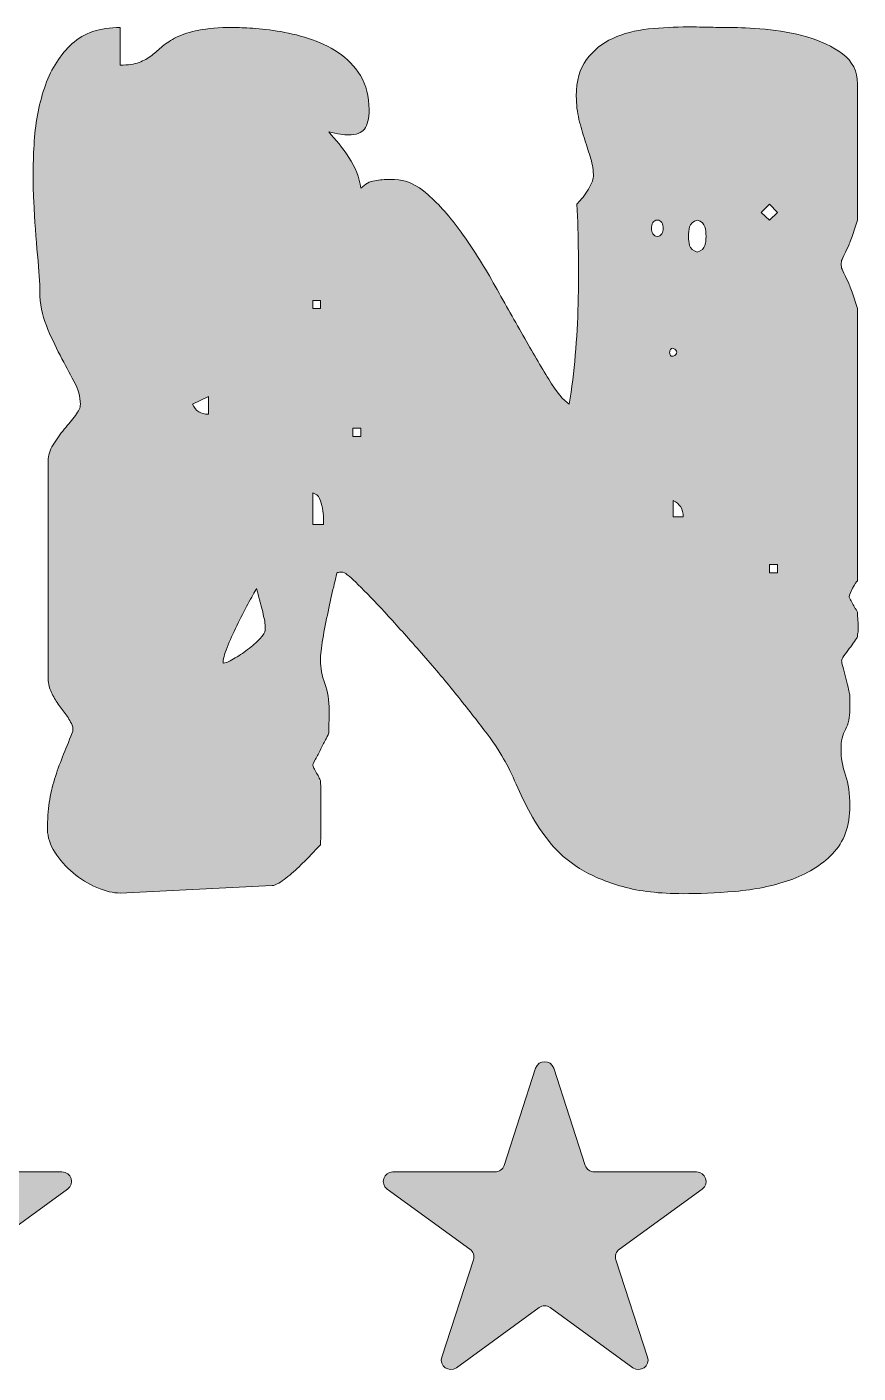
# Model space of a CAD drawing. Header units: inches. Extents: x 150 to 930, y -913 to -168.
# Drawn here: x 807.8 to 917.9, y -912.9 to -734.5 of the extents above; entities that cross this region are included whole.
import ezdxf

# ---------------------------------------------------------------- set-up
doc = ezdxf.new("R2010")
doc.units = ezdxf.units.IN
doc.header["$MEASUREMENT"] = 0
doc.layers.add('Layer 1', color=7, linetype='Continuous')

# ---------------------------------------------------------------- blocks, each defined once
blk = doc.blocks.new('block 6')
at = {"layer": 'Layer 1', "true_color": 0x2a4f7b}
h = blk.add_hatch(color=167, dxfattribs=at)
h.dxf.hatch_style = 2
edge = h.paths.add_edge_path()
edge.add_spline(control_points=[(835.09, -734.55), (835.5, -734.55), (836.24, -734.58), (837.3, -734.63), (838.36, -734.68), (839.57, -734.82), (840.92, -735.02), (842.27, -735.23), (843.65, -735.55), (845.08, -735.99), (846.51, -736.44), (847.82, -737.06), (849.01, -737.86), (850.2, -738.66), (851.19, -739.69), (851.97, -740.93), (852.74, -742.18), (853.13, -743.68), (853.13, -745.44), (853.13, -746.64), (852.92, -747.49), (852.51, -748.01), (852.09, -748.53), (851.4, -748.79), (850.41, -748.79), (849.84, -748.79), (848.96, -748.66), (847.77, -748.4), (848.7, -749.39), (849.59, -750.52), (850.45, -751.79), (851.3, -753.06), (851.84, -754.42), (852.04, -755.87), (852.61, -755.3), (853.22, -754.96), (853.87, -754.86), (854.52, -754.75), (855.21, -754.7), (855.93, -754.7), (855.93, -754.7), (856.48, -754.7), (856.48, -754.7), (857.93, -754.7), (859.41, -755.36), (860.91, -756.69), (862.42, -758.01), (863.89, -759.68), (865.34, -761.7), (866.8, -763.73), (868.21, -765.96), (869.59, -768.39), (870.96, -770.83), (872.27, -773.15), (873.51, -775.35), (874.76, -777.56), (875.9, -779.5), (876.94, -781.19), (877.97, -782.87), (878.88, -783.98), (879.66, -784.49), (880.33, -780.24), (880.72, -775.81), (880.83, -771.19), (880.93, -766.58), (880.88, -762.17), (880.67, -757.97), (880.83, -757.81), (881.03, -757.58), (881.29, -757.27), (881.55, -756.96), (881.8, -756.62), (882.03, -756.26), (882.26, -755.9), (882.46, -755.53), (882.61, -755.17), (882.77, -754.81), (882.85, -754.52), (882.85, -754.31), (882.85, -753.53), (882.73, -752.74), (882.5, -751.94), (882.26, -751.14), (882, -750.31), (881.72, -749.45), (881.43, -748.6), (881.18, -747.69), (880.94, -746.73), (880.71, -745.77), (880.59, -744.74), (880.59, -743.66), (880.59, -741.63), (881.04, -740.01), (881.95, -738.79), (882.86, -737.58), (884.02, -736.64), (885.41, -735.99), (886.82, -735.35), (888.4, -734.93), (890.16, -734.75), (891.92, -734.57), (893.66, -734.48), (895.37, -734.48), (896.41, -734.48), (897.41, -734.49), (898.36, -734.52), (899.33, -734.54), (900.19, -734.55), (900.97, -734.55), (902.16, -734.55), (903.71, -734.63), (905.6, -734.79), (907.49, -734.94), (909.35, -735.28), (911.16, -735.8), (912.98, -736.32), (914.55, -737.07), (915.87, -738.06), (917.19, -739.04), (917.85, -740.36), (917.85, -742.02), (917.85, -742.02), (917.85, -760.07), (917.85, -760.07), (917.85, -760.17), (917.71, -760.63), (917.42, -761.43), (917.14, -762.24), (916.92, -762.84), (916.76, -763.26), (916.71, -763.36), (916.54, -763.73), (916.26, -764.35), (915.97, -764.97), (915.8, -765.33), (915.75, -765.44), (915.75, -765.44), (915.75, -765.67), (915.75, -765.67), (915.7, -765.72), (915.67, -765.8), (915.67, -765.9), (915.67, -766.06), (915.7, -766.16), (915.75, -766.22), (915.75, -766.32), (915.75, -766.4), (915.75, -766.45), (915.8, -766.55), (915.97, -766.91), (916.26, -767.54), (916.54, -768.16), (916.71, -768.52), (916.76, -768.63), (916.92, -769.04), (917.14, -769.65), (917.42, -770.45), (917.71, -771.26), (917.85, -771.71), (917.85, -771.82), (917.85, -771.82), (917.85, -807.91), (917.85, -807.91), (917.7, -808.01), (917.48, -808.34), (917.19, -808.88), (916.91, -809.42), (916.76, -809.8), (916.76, -810.01), (916.76, -810.06), (916.81, -810.19), (916.92, -810.4), (917.02, -810.6), (917.14, -810.83), (917.27, -811.06), (917.4, -811.29), (917.53, -811.51), (917.66, -811.72), (917.79, -811.93), (917.85, -812.06), (917.85, -812.11), (917.85, -812.21), (917.86, -812.47), (917.89, -812.89), (917.92, -813.3), (917.93, -813.61), (917.93, -813.82), (917.93, -813.82), (917.93, -814.67), (917.93, -814.67), (917.88, -814.88), (917.85, -815.09), (917.85, -815.3), (917.8, -815.4), (917.67, -815.61), (917.46, -815.92), (917.25, -816.23), (917.02, -816.56), (916.76, -816.89), (916.5, -817.23), (916.27, -817.55), (916.06, -817.86), (915.86, -818.18), (915.75, -818.38), (915.75, -818.49), (915.75, -818.59), (915.8, -818.85), (915.91, -819.27), (916.01, -819.68), (916.13, -820.13), (916.26, -820.63), (916.39, -821.12), (916.5, -821.57), (916.61, -821.99), (916.71, -822.4), (916.76, -822.66), (916.76, -822.76), (916.81, -822.82), (916.84, -823.13), (916.84, -823.7), (916.84, -824.27), (916.84, -824.68), (916.84, -824.94), (916.84, -825.98), (916.65, -826.86), (916.26, -827.59), (915.87, -828.31), (915.67, -829.17), (915.67, -830.16), (915.67, -831.35), (915.87, -832.52), (916.26, -833.66), (916.65, -834.8), (916.84, -836.15), (916.84, -837.7), (916.84, -840.4), (916.07, -842.52), (914.55, -844.08), (913.02, -845.63), (911.12, -846.8), (908.87, -847.58), (906.61, -848.36), (904.2, -848.85), (901.63, -849.06), (899.07, -849.26), (896.77, -849.37), (894.75, -849.37), (891.64, -849.37), (888.97, -849.06), (886.74, -848.43), (884.51, -847.81), (882.6, -847.01), (881.02, -846.02), (879.44, -845.04), (878.14, -843.91), (877.13, -842.64), (876.12, -841.37), (875.25, -840.07), (874.52, -838.75), (873.8, -837.43), (873.16, -836.13), (872.62, -834.86), (872.07, -833.59), (871.52, -832.46), (870.95, -831.48), (870.38, -830.44), (869.51, -829.16), (868.34, -827.63), (867.17, -826.1), (865.89, -824.47), (864.49, -822.73), (863.09, -820.99), (861.61, -819.24), (860.06, -817.48), (858.5, -815.71), (857.05, -814.09), (855.7, -812.61), (854.35, -811.14), (853.15, -809.87), (852.08, -808.8), (851.02, -807.74), (850.28, -807.08), (849.87, -806.82), (849.87, -806.82), (849.63, -806.74), (849.63, -806.74), (849.63, -806.74), (849.32, -806.74), (849.32, -806.74), (849.27, -806.74), (849.19, -806.76), (849.09, -806.78), (848.98, -806.81), (848.9, -806.82), (848.85, -806.82), (848.8, -807.08), (848.66, -807.7), (848.43, -808.68), (848.19, -809.67), (847.95, -810.77), (847.69, -811.99), (847.43, -813.21), (847.19, -814.42), (846.99, -815.61), (846.78, -816.8), (846.68, -817.74), (846.68, -818.41), (846.68, -819.45), (846.87, -820.49), (847.26, -821.52), (847.65, -822.56), (847.84, -823.75), (847.84, -825.1), (847.84, -825.51), (847.83, -826.1), (847.81, -826.85), (847.78, -827.6), (847.77, -828), (847.77, -828.06), (847.77, -828.16), (847.65, -828.42), (847.42, -828.83), (847.18, -829.25), (846.95, -829.7), (846.72, -830.19), (846.48, -830.69), (846.25, -831.14), (846.01, -831.55), (845.78, -831.97), (845.66, -832.23), (845.66, -832.33), (845.66, -832.38), (845.72, -832.52), (845.82, -832.72), (845.92, -832.93), (846.04, -833.15), (846.17, -833.38), (846.3, -833.62), (846.42, -833.84), (846.52, -834.04), (846.63, -834.25), (846.68, -834.38), (846.68, -834.43), (846.68, -834.49), (846.69, -834.68), (846.72, -835.02), (846.74, -835.36), (846.75, -835.74), (846.75, -836.18), (846.75, -836.63), (846.75, -837.08), (846.75, -837.54), (846.75, -838.01), (846.75, -838.4), (846.75, -838.71), (846.75, -838.87), (846.75, -839.14), (846.75, -839.53), (846.75, -839.92), (846.75, -840.34), (846.75, -840.81), (846.75, -841.28), (846.74, -841.71), (846.72, -842.1), (846.69, -842.48), (846.68, -842.76), (846.68, -842.91), (846.52, -843.07), (846.17, -843.43), (845.63, -844), (845.08, -844.57), (844.48, -845.17), (843.84, -845.79), (843.19, -846.41), (842.53, -846.99), (841.85, -847.5), (841.18, -848.02), (840.66, -848.28), (840.3, -848.28), (840.3, -848.28), (820.15, -849.29), (820.15, -849.29), (819.22, -849.29), (818.18, -849.04), (817.04, -848.55), (815.9, -848.06), (814.85, -847.41), (813.89, -846.61), (812.93, -845.8), (812.13, -844.9), (811.48, -843.88), (810.83, -842.87), (810.51, -841.88), (810.51, -840.89), (810.51, -839.54), (810.58, -838.34), (810.74, -837.27), (810.9, -836.21), (811.13, -835.18), (811.44, -834.2), (811.75, -833.21), (812.1, -832.23), (812.49, -831.24), (812.88, -830.26), (813.31, -829.2), (813.77, -828.06), (813.77, -828.06), (813.85, -827.82), (813.85, -827.82), (813.85, -827.82), (813.85, -827.51), (813.85, -827.51), (813.85, -827.51), (813.85, -827.28), (813.85, -827.28), (813.85, -827.28), (813.77, -827.04), (813.77, -827.04), (813.51, -826.47), (813.2, -825.95), (812.84, -825.49), (812.48, -825.02), (812.13, -824.54), (811.79, -824.05), (811.45, -823.56), (811.17, -823.04), (810.93, -822.49), (810.7, -821.95), (810.58, -821.34), (810.58, -820.66), (810.58, -820.66), (810.58, -791.96), (810.58, -791.96), (810.58, -791.29), (810.8, -790.59), (811.25, -789.86), (811.69, -789.14), (812.18, -788.45), (812.72, -787.8), (813.27, -787.15), (813.76, -786.54), (814.2, -785.97), (814.64, -785.4), (814.86, -784.91), (814.86, -784.49), (814.86, -783.51), (814.58, -782.48), (814.01, -781.42), (813.43, -780.36), (812.83, -779.22), (812.18, -778), (811.53, -776.78), (810.92, -775.47), (810.35, -774.07), (809.78, -772.67), (809.49, -771.17), (809.49, -769.56), (809.49, -768.47), (809.39, -766.85), (809.18, -764.7), (808.98, -762.55), (808.81, -760.17), (808.68, -757.58), (808.55, -754.99), (808.57, -752.33), (808.75, -749.61), (808.94, -746.89), (809.43, -744.41), (810.23, -742.18), (811.04, -739.95), (812.22, -738.12), (813.77, -736.69), (815.33, -735.27), (817.45, -734.55), (820.15, -734.55), (820.15, -734.55), (820.15, -739.53), (820.15, -739.53), (821.19, -739.53), (822.02, -739.42), (822.64, -739.18), (823.26, -738.95), (823.82, -738.64), (824.31, -738.25), (824.8, -737.86), (825.29, -737.46), (825.75, -737.04), (826.22, -736.63), (826.84, -736.23), (827.62, -735.84), (828.4, -735.45), (829.37, -735.14), (830.54, -734.91), (831.7, -734.67), (833.22, -734.55), (835.09, -734.55)], knot_values=[0, 0, 0, 0, 1, 1, 1, 2, 2, 2, 3, 3, 3, 4, 4, 4, 5, 5, 5, 6, 6, 6, 7, 7, 7, 8, 8, 8, 9, 9, 9, 10, 10, 10, 11, 11, 11, 12, 12, 12, 13, 13, 13, 14, 14, 14, 15, 15, 15, 16, 16, 16, 17, 17, 17, 18, 18, 18, 19, 19, 19, 20, 20, 20, 21, 21, 21, 22, 22, 22, 23, 23, 23, 24, 24, 24, 25, 25, 25, 26, 26, 26, 27, 27, 27, 28, 28, 28, 29, 29, 29, 30, 30, 30, 31, 31, 31, 32, 32, 32, 33, 33, 33, 34, 34, 34, 35, 35, 35, 36, 36, 36, 37, 37, 37, 38, 38, 38, 39, 39, 39, 40, 40, 40, 41, 41, 41, 42, 42, 42, 43, 43, 43, 44, 44, 44, 45, 45, 45, 46, 46, 46, 47, 47, 47, 48, 48, 48, 49, 49, 49, 50, 50, 50, 51, 51, 51, 52, 52, 52, 53, 53, 53, 54, 54, 54, 55, 55, 55, 56, 56, 56, 57, 57, 57, 58, 58, 58, 59, 59, 59, 60, 60, 60, 61, 61, 61, 62, 62, 62, 63, 63, 63, 64, 64, 64, 65, 65, 65, 66, 66, 66, 67, 67, 67, 68, 68, 68, 69, 69, 69, 70, 70, 70, 71, 71, 71, 72, 72, 72, 73, 73, 73, 74, 74, 74, 75, 75, 75, 76, 76, 76, 77, 77, 77, 78, 78, 78, 79, 79, 79, 80, 80, 80, 81, 81, 81, 82, 82, 82, 83, 83, 83, 84, 84, 84, 85, 85, 85, 86, 86, 86, 87, 87, 87, 88, 88, 88, 89, 89, 89, 90, 90, 90, 91, 91, 91, 92, 92, 92, 93, 93, 93, 94, 94, 94, 95, 95, 95, 96, 96, 96, 97, 97, 97, 98, 98, 98, 99, 99, 99, 100, 100, 100, 101, 101, 101, 102, 102, 102, 103, 103, 103, 104, 104, 104, 105, 105, 105, 106, 106, 106, 107, 107, 107, 108, 108, 108, 109, 109, 109, 110, 110, 110, 111, 111, 111, 112, 112, 112, 113, 113, 113, 114, 114, 114, 115, 115, 115, 116, 116, 116, 117, 117, 117, 118, 118, 118, 119, 119, 119, 120, 120, 120, 121, 121, 121, 122, 122, 122, 123, 123, 123, 124, 124, 124, 125, 125, 125, 126, 126, 126, 127, 127, 127, 128, 128, 128, 129, 129, 129, 130, 130, 130, 131, 131, 131, 132, 132, 132, 133, 133, 133, 134, 134, 134, 135, 135, 135, 136, 136, 136, 137, 137, 137, 138, 138, 138, 139, 139, 139, 140, 140, 140, 141, 141, 141, 142, 142, 142, 143, 143, 143, 144, 144, 144, 145, 145, 145, 146, 146, 146, 147, 147, 147, 148, 148, 148, 149, 149, 149, 150, 150, 150, 151, 151, 151, 152, 152, 152, 153, 153, 153, 154, 154, 154, 155, 155, 155, 156, 156, 156, 157, 157, 157, 158, 158, 158, 159, 159, 159, 160, 160, 160, 161, 161, 161, 162, 162, 162, 163, 163, 163, 164, 164, 164, 165, 165, 165, 165], degree=3, periodic=1)
edge = h.paths.add_edge_path()
edge.add_spline(control_points=[(829.72, -784.49), (830.13, -785.38), (830.83, -785.82), (831.82, -785.82), (831.82, -785.82), (831.82, -783.48), (831.82, -783.48), (831.82, -783.48), (829.72, -784.49), (829.72, -784.49)], knot_values=[0, 0, 0, 0, 1, 1, 1, 2, 2, 2, 3, 3, 3, 3], degree=3, periodic=1)
edge = h.paths.add_edge_path()
edge.add_spline(control_points=[(833.77, -818.8), (834.07, -818.8), (834.54, -818.62), (835.16, -818.25), (835.79, -817.89), (836.41, -817.48), (837.03, -817.01), (837.65, -816.54), (838.2, -816.06), (838.66, -815.57), (839.13, -815.08), (839.37, -814.7), (839.37, -814.44), (839.37, -814.29), (839.35, -814.05), (839.33, -813.74), (839.3, -813.43), (839.29, -813.25), (839.29, -813.2), (839.23, -813.04), (839.17, -812.76), (839.09, -812.34), (839.02, -811.93), (838.91, -811.5), (838.78, -811.06), (838.65, -810.62), (838.53, -810.19), (838.43, -809.77), (838.33, -809.36), (838.25, -809.07), (838.2, -808.92), (837.94, -809.39), (837.56, -810.07), (837.07, -810.98), (836.58, -811.89), (836.08, -812.85), (835.59, -813.86), (835.1, -814.87), (834.67, -815.83), (834.31, -816.74), (833.94, -817.65), (833.77, -818.33), (833.77, -818.8)], knot_values=[0, 0, 0, 0, 1, 1, 1, 2, 2, 2, 3, 3, 3, 4, 4, 4, 5, 5, 5, 6, 6, 6, 7, 7, 7, 8, 8, 8, 9, 9, 9, 10, 10, 10, 11, 11, 11, 12, 12, 12, 13, 13, 13, 14, 14, 14, 14], degree=3, periodic=1)
h.paths.add_polyline_path([(845.66, -770.73), (845.66, -771.82), (846.68, -771.82), (846.68, -770.73)])
edge = h.paths.add_edge_path()
edge.add_spline(control_points=[(847.07, -800.44), (847.07, -800.29), (847.07, -800), (847.07, -799.59), (847.07, -799.17), (847.03, -798.73), (846.95, -798.26), (846.87, -797.79), (846.74, -797.37), (846.56, -796.98), (846.38, -796.59), (846.08, -796.35), (845.66, -796.24), (845.66, -796.24), (845.66, -800.44), (845.66, -800.44), (845.66, -800.44), (847.07, -800.44), (847.07, -800.44)], knot_values=[0, 0, 0, 0, 1, 1, 1, 2, 2, 2, 3, 3, 3, 4, 4, 4, 5, 5, 5, 6, 6, 6, 6], degree=3, periodic=1)
h.paths.add_polyline_path([(850.95, -788.77), (852.04, -788.77), (852.04, -787.68), (850.95, -787.68)])
edge = h.paths.add_edge_path()
edge.add_spline(control_points=[(891.33, -760.07), (891.07, -760.07), (890.87, -760.19), (890.74, -760.42), (890.61, -760.65), (890.55, -760.9), (890.55, -761.16), (890.55, -761.42), (890.61, -761.66), (890.74, -761.9), (890.87, -762.13), (891.07, -762.25), (891.33, -762.25), (891.59, -762.25), (891.78, -762.13), (891.91, -761.9), (892.04, -761.66), (892.1, -761.42), (892.1, -761.16), (892.1, -760.9), (892.04, -760.65), (891.91, -760.42), (891.78, -760.19), (891.59, -760.07), (891.33, -760.07)], knot_values=[0, 0, 0, 0, 1, 1, 1, 2, 2, 2, 3, 3, 3, 4, 4, 4, 5, 5, 5, 6, 6, 6, 7, 7, 7, 8, 8, 8, 8], degree=3, periodic=1)
edge = h.paths.add_edge_path()
edge.add_spline(control_points=[(893.43, -777.1), (893.27, -777.05), (893.15, -777.09), (893.08, -777.22), (893, -777.35), (892.96, -777.49), (892.96, -777.65), (892.96, -777.81), (893, -777.93), (893.08, -778.04), (893.15, -778.14), (893.27, -778.17), (893.43, -778.11), (893.74, -778.01), (893.89, -777.84), (893.89, -777.61), (893.89, -777.38), (893.74, -777.21), (893.43, -777.1)], knot_values=[0, 0, 0, 0, 1, 1, 1, 2, 2, 2, 3, 3, 3, 4, 4, 4, 5, 5, 5, 6, 6, 6, 6], degree=3, periodic=1)
edge = h.paths.add_edge_path()
edge.add_spline(control_points=[(894.75, -799.43), (894.75, -798.39), (894.31, -797.67), (893.43, -797.25), (893.43, -797.25), (893.43, -799.43), (893.43, -799.43), (893.43, -799.43), (894.75, -799.43), (894.75, -799.43)], knot_values=[0, 0, 0, 0, 1, 1, 1, 2, 2, 2, 3, 3, 3, 3], degree=3, periodic=1)
edge = h.paths.add_edge_path()
edge.add_spline(control_points=[(896.62, -764.35), (897.19, -764.14), (897.52, -763.84), (897.63, -763.45), (897.73, -763.06), (897.78, -762.66), (897.78, -762.25), (897.78, -761.78), (897.73, -761.35), (897.63, -760.96), (897.52, -760.58), (897.19, -760.28), (896.62, -760.07), (896.05, -760.28), (895.71, -760.58), (895.6, -760.96), (895.5, -761.35), (895.45, -761.78), (895.45, -762.25), (895.45, -762.66), (895.5, -763.06), (895.6, -763.45), (895.71, -763.84), (896.05, -764.14), (896.62, -764.35)], knot_values=[0, 0, 0, 0, 1, 1, 1, 2, 2, 2, 3, 3, 3, 4, 4, 4, 5, 5, 5, 6, 6, 6, 7, 7, 7, 8, 8, 8, 8], degree=3, periodic=1)
h.paths.add_polyline_path([(905.09, -759.06), (906.18, -760.07), (907.27, -759.06), (906.18, -757.97)])
h.paths.add_polyline_path([(906.18, -806.82), (907.27, -806.82), (907.27, -805.73), (906.18, -805.73)])
at = {"layer": 'Layer 1', "lineweight": 0}
for points in [[(905.09, -759.06), (906.18, -760.07), (907.27, -759.06), (906.18, -757.97), (905.09, -759.06)], [(845.66, -770.73), (845.66, -771.82), (846.68, -771.82), (846.68, -770.73), (845.66, -770.73)], [(850.95, -788.77), (852.04, -788.77), (852.04, -787.68), (850.95, -787.68), (850.95, -788.77)], [(906.18, -806.82), (907.27, -806.82), (907.27, -805.73), (906.18, -805.73), (906.18, -806.82)]]:
    blk.add_lwpolyline(points, dxfattribs=at)
for points, knots in [([(835.09, -734.55), (835.5, -734.55), (836.24, -734.58), (837.3, -734.63), (838.36, -734.68), (839.57, -734.82), (840.92, -735.02), (842.27, -735.23), (843.65, -735.55), (845.08, -735.99), (846.51, -736.44), (847.82, -737.06), (849.01, -737.86), (850.2, -738.66), (851.19, -739.69), (851.97, -740.93), (852.74, -742.18), (853.13, -743.68), (853.13, -745.44), (853.13, -746.64), (852.92, -747.49), (852.51, -748.01), (852.09, -748.53), (851.4, -748.79), (850.41, -748.79), (849.84, -748.79), (848.96, -748.66), (847.77, -748.4), (848.7, -749.39), (849.59, -750.52), (850.45, -751.79), (851.3, -753.06), (851.84, -754.42), (852.04, -755.87), (852.61, -755.3), (853.22, -754.96), (853.87, -754.86), (854.52, -754.75), (855.21, -754.7), (855.93, -754.7), (855.93, -754.7), (856.48, -754.7), (856.48, -754.7), (857.93, -754.7), (859.41, -755.36), (860.91, -756.69), (862.42, -758.01), (863.89, -759.68), (865.34, -761.7), (866.8, -763.73), (868.21, -765.96), (869.59, -768.39), (870.96, -770.83), (872.27, -773.15), (873.51, -775.35), (874.76, -777.56), (875.9, -779.5), (876.94, -781.19), (877.97, -782.87), (878.88, -783.98), (879.66, -784.49), (880.33, -780.24), (880.72, -775.81), (880.83, -771.19), (880.93, -766.58), (880.88, -762.17), (880.67, -757.97), (880.83, -757.81), (881.03, -757.58), (881.29, -757.27), (881.55, -756.96), (881.8, -756.62), (882.03, -756.26), (882.26, -755.9), (882.46, -755.53), (882.61, -755.17), (882.77, -754.81), (882.85, -754.52), (882.85, -754.31), (882.85, -753.53), (882.73, -752.74), (882.5, -751.94), (882.26, -751.14), (882, -750.31), (881.72, -749.45), (881.43, -748.6), (881.18, -747.69), (880.94, -746.73), (880.71, -745.77), (880.59, -744.74), (880.59, -743.66), (880.59, -741.63), (881.04, -740.01), (881.95, -738.79), (882.86, -737.58), (884.02, -736.64), (885.41, -735.99), (886.82, -735.35), (888.4, -734.93), (890.16, -734.75), (891.92, -734.57), (893.66, -734.48), (895.37, -734.48), (896.41, -734.48), (897.41, -734.49), (898.36, -734.52), (899.33, -734.54), (900.19, -734.55), (900.97, -734.55), (902.16, -734.55), (903.71, -734.63), (905.6, -734.79), (907.49, -734.94), (909.35, -735.28), (911.16, -735.8), (912.98, -736.32), (914.55, -737.07), (915.87, -738.06), (917.19, -739.04), (917.85, -740.36), (917.85, -742.02), (917.85, -742.02), (917.85, -760.07), (917.85, -760.07), (917.85, -760.17), (917.71, -760.63), (917.42, -761.43), (917.14, -762.24), (916.92, -762.84), (916.76, -763.26), (916.71, -763.36), (916.54, -763.73), (916.26, -764.35), (915.97, -764.97), (915.8, -765.33), (915.75, -765.44), (915.75, -765.44), (915.75, -765.67), (915.75, -765.67), (915.7, -765.72), (915.67, -765.8), (915.67, -765.9), (915.67, -766.06), (915.7, -766.16), (915.75, -766.22), (915.75, -766.32), (915.75, -766.4), (915.75, -766.45), (915.8, -766.55), (915.97, -766.91), (916.26, -767.54), (916.54, -768.16), (916.71, -768.52), (916.76, -768.63), (916.92, -769.04), (917.14, -769.65), (917.42, -770.45), (917.71, -771.26), (917.85, -771.71), (917.85, -771.82), (917.85, -771.82), (917.85, -807.91), (917.85, -807.91), (917.7, -808.01), (917.48, -808.34), (917.19, -808.88), (916.91, -809.42), (916.76, -809.8), (916.76, -810.01), (916.76, -810.06), (916.81, -810.19), (916.92, -810.4), (917.02, -810.6), (917.14, -810.83), (917.27, -811.06), (917.4, -811.29), (917.53, -811.51), (917.66, -811.72), (917.79, -811.93), (917.85, -812.06), (917.85, -812.11), (917.85, -812.21), (917.86, -812.47), (917.89, -812.89), (917.92, -813.3), (917.93, -813.61), (917.93, -813.82), (917.93, -813.82), (917.93, -814.67), (917.93, -814.67), (917.88, -814.88), (917.85, -815.09), (917.85, -815.3), (917.8, -815.4), (917.67, -815.61), (917.46, -815.92), (917.25, -816.23), (917.02, -816.56), (916.76, -816.89), (916.5, -817.23), (916.27, -817.55), (916.06, -817.86), (915.86, -818.18), (915.75, -818.38), (915.75, -818.49), (915.75, -818.59), (915.8, -818.85), (915.91, -819.27), (916.01, -819.68), (916.13, -820.13), (916.26, -820.63), (916.39, -821.12), (916.5, -821.57), (916.61, -821.99), (916.71, -822.4), (916.76, -822.66), (916.76, -822.76), (916.81, -822.82), (916.84, -823.13), (916.84, -823.7), (916.84, -824.27), (916.84, -824.68), (916.84, -824.94), (916.84, -825.98), (916.65, -826.86), (916.26, -827.59), (915.87, -828.31), (915.67, -829.17), (915.67, -830.16), (915.67, -831.35), (915.87, -832.52), (916.26, -833.66), (916.65, -834.8), (916.84, -836.15), (916.84, -837.7), (916.84, -840.4), (916.07, -842.52), (914.55, -844.08), (913.02, -845.63), (911.12, -846.8), (908.87, -847.58), (906.61, -848.36), (904.2, -848.85), (901.63, -849.06), (899.07, -849.26), (896.77, -849.37), (894.75, -849.37), (891.64, -849.37), (888.97, -849.06), (886.74, -848.43), (884.51, -847.81), (882.6, -847.01), (881.02, -846.02), (879.44, -845.04), (878.14, -843.91), (877.13, -842.64), (876.12, -841.37), (875.25, -840.07), (874.52, -838.75), (873.8, -837.43), (873.16, -836.13), (872.62, -834.86), (872.07, -833.59), (871.52, -832.46), (870.95, -831.48), (870.38, -830.44), (869.51, -829.16), (868.34, -827.63), (867.17, -826.1), (865.89, -824.47), (864.49, -822.73), (863.09, -820.99), (861.61, -819.24), (860.06, -817.48), (858.5, -815.71), (857.05, -814.09), (855.7, -812.61), (854.35, -811.14), (853.15, -809.87), (852.08, -808.8), (851.02, -807.74), (850.28, -807.08), (849.87, -806.82), (849.87, -806.82), (849.63, -806.74), (849.63, -806.74), (849.63, -806.74), (849.32, -806.74), (849.32, -806.74), (849.27, -806.74), (849.19, -806.76), (849.09, -806.78), (848.98, -806.81), (848.9, -806.82), (848.85, -806.82), (848.8, -807.08), (848.66, -807.7), (848.43, -808.68), (848.19, -809.67), (847.95, -810.77), (847.69, -811.99), (847.43, -813.21), (847.19, -814.42), (846.99, -815.61), (846.78, -816.8), (846.68, -817.74), (846.68, -818.41), (846.68, -819.45), (846.87, -820.49), (847.26, -821.52), (847.65, -822.56), (847.84, -823.75), (847.84, -825.1), (847.84, -825.51), (847.83, -826.1), (847.81, -826.85), (847.78, -827.6), (847.77, -828), (847.77, -828.06), (847.77, -828.16), (847.65, -828.42), (847.42, -828.83), (847.18, -829.25), (846.95, -829.7), (846.72, -830.19), (846.48, -830.69), (846.25, -831.14), (846.01, -831.55), (845.78, -831.97), (845.66, -832.23), (845.66, -832.33), (845.66, -832.38), (845.72, -832.52), (845.82, -832.72), (845.92, -832.93), (846.04, -833.15), (846.17, -833.38), (846.3, -833.62), (846.42, -833.84), (846.52, -834.04), (846.63, -834.25), (846.68, -834.38), (846.68, -834.43), (846.68, -834.49), (846.69, -834.68), (846.72, -835.02), (846.74, -835.36), (846.75, -835.74), (846.75, -836.18), (846.75, -836.63), (846.75, -837.08), (846.75, -837.54), (846.75, -838.01), (846.75, -838.4), (846.75, -838.71), (846.75, -838.87), (846.75, -839.14), (846.75, -839.53), (846.75, -839.92), (846.75, -840.34), (846.75, -840.81), (846.75, -841.28), (846.74, -841.71), (846.72, -842.1), (846.69, -842.48), (846.68, -842.76), (846.68, -842.91), (846.52, -843.07), (846.17, -843.43), (845.63, -844), (845.08, -844.57), (844.48, -845.17), (843.84, -845.79), (843.19, -846.41), (842.53, -846.99), (841.85, -847.5), (841.18, -848.02), (840.66, -848.28), (840.3, -848.28), (840.3, -848.28), (820.15, -849.29), (820.15, -849.29), (819.22, -849.29), (818.18, -849.04), (817.04, -848.55), (815.9, -848.06), (814.85, -847.41), (813.89, -846.61), (812.93, -845.8), (812.13, -844.9), (811.48, -843.88), (810.83, -842.87), (810.51, -841.88), (810.51, -840.89), (810.51, -839.54), (810.58, -838.34), (810.74, -837.27), (810.9, -836.21), (811.13, -835.18), (811.44, -834.2), (811.75, -833.21), (812.1, -832.23), (812.49, -831.24), (812.88, -830.26), (813.31, -829.2), (813.77, -828.06), (813.77, -828.06), (813.85, -827.82), (813.85, -827.82), (813.85, -827.82), (813.85, -827.51), (813.85, -827.51), (813.85, -827.51), (813.85, -827.28), (813.85, -827.28), (813.85, -827.28), (813.77, -827.04), (813.77, -827.04), (813.51, -826.47), (813.2, -825.95), (812.84, -825.49), (812.48, -825.02), (812.13, -824.54), (811.79, -824.05), (811.45, -823.56), (811.17, -823.04), (810.93, -822.49), (810.7, -821.95), (810.58, -821.34), (810.58, -820.66), (810.58, -820.66), (810.58, -791.96), (810.58, -791.96), (810.58, -791.29), (810.8, -790.59), (811.25, -789.86), (811.69, -789.14), (812.18, -788.45), (812.72, -787.8), (813.27, -787.15), (813.76, -786.54), (814.2, -785.97), (814.64, -785.4), (814.86, -784.91), (814.86, -784.49), (814.86, -783.51), (814.58, -782.48), (814.01, -781.42), (813.43, -780.36), (812.83, -779.22), (812.18, -778), (811.53, -776.78), (810.92, -775.47), (810.35, -774.07), (809.78, -772.67), (809.49, -771.17), (809.49, -769.56), (809.49, -768.47), (809.39, -766.85), (809.18, -764.7), (808.98, -762.55), (808.81, -760.17), (808.68, -757.58), (808.55, -754.99), (808.57, -752.33), (808.75, -749.61), (808.94, -746.89), (809.43, -744.41), (810.23, -742.18), (811.04, -739.95), (812.22, -738.12), (813.77, -736.69), (815.33, -735.27), (817.45, -734.55), (820.15, -734.55), (820.15, -734.55), (820.15, -739.53), (820.15, -739.53), (821.19, -739.53), (822.02, -739.42), (822.64, -739.18), (823.26, -738.95), (823.82, -738.64), (824.31, -738.25), (824.8, -737.86), (825.29, -737.46), (825.75, -737.04), (826.22, -736.63), (826.84, -736.23), (827.62, -735.84), (828.4, -735.45), (829.37, -735.14), (830.54, -734.91), (831.7, -734.67), (833.22, -734.55), (835.09, -734.55)], [0, 0, 0, 0, 1, 1, 1, 2, 2, 2, 3, 3, 3, 4, 4, 4, 5, 5, 5, 6, 6, 6, 7, 7, 7, 8, 8, 8, 9, 9, 9, 10, 10, 10, 11, 11, 11, 12, 12, 12, 13, 13, 13, 14, 14, 14, 15, 15, 15, 16, 16, 16, 17, 17, 17, 18, 18, 18, 19, 19, 19, 20, 20, 20, 21, 21, 21, 22, 22, 22, 23, 23, 23, 24, 24, 24, 25, 25, 25, 26, 26, 26, 27, 27, 27, 28, 28, 28, 29, 29, 29, 30, 30, 30, 31, 31, 31, 32, 32, 32, 33, 33, 33, 34, 34, 34, 35, 35, 35, 36, 36, 36, 37, 37, 37, 38, 38, 38, 39, 39, 39, 40, 40, 40, 41, 41, 41, 42, 42, 42, 43, 43, 43, 44, 44, 44, 45, 45, 45, 46, 46, 46, 47, 47, 47, 48, 48, 48, 49, 49, 49, 50, 50, 50, 51, 51, 51, 52, 52, 52, 53, 53, 53, 54, 54, 54, 55, 55, 55, 56, 56, 56, 57, 57, 57, 58, 58, 58, 59, 59, 59, 60, 60, 60, 61, 61, 61, 62, 62, 62, 63, 63, 63, 64, 64, 64, 65, 65, 65, 66, 66, 66, 67, 67, 67, 68, 68, 68, 69, 69, 69, 70, 70, 70, 71, 71, 71, 72, 72, 72, 73, 73, 73, 74, 74, 74, 75, 75, 75, 76, 76, 76, 77, 77, 77, 78, 78, 78, 79, 79, 79, 80, 80, 80, 81, 81, 81, 82, 82, 82, 83, 83, 83, 84, 84, 84, 85, 85, 85, 86, 86, 86, 87, 87, 87, 88, 88, 88, 89, 89, 89, 90, 90, 90, 91, 91, 91, 92, 92, 92, 93, 93, 93, 94, 94, 94, 95, 95, 95, 96, 96, 96, 97, 97, 97, 98, 98, 98, 99, 99, 99, 100, 100, 100, 101, 101, 101, 102, 102, 102, 103, 103, 103, 104, 104, 104, 105, 105, 105, 106, 106, 106, 107, 107, 107, 108, 108, 108, 109, 109, 109, 110, 110, 110, 111, 111, 111, 112, 112, 112, 113, 113, 113, 114, 114, 114, 115, 115, 115, 116, 116, 116, 117, 117, 117, 118, 118, 118, 119, 119, 119, 120, 120, 120, 121, 121, 121, 122, 122, 122, 123, 123, 123, 124, 124, 124, 125, 125, 125, 126, 126, 126, 127, 127, 127, 128, 128, 128, 129, 129, 129, 130, 130, 130, 131, 131, 131, 132, 132, 132, 133, 133, 133, 134, 134, 134, 135, 135, 135, 136, 136, 136, 137, 137, 137, 138, 138, 138, 139, 139, 139, 140, 140, 140, 141, 141, 141, 142, 142, 142, 143, 143, 143, 144, 144, 144, 145, 145, 145, 146, 146, 146, 147, 147, 147, 148, 148, 148, 149, 149, 149, 150, 150, 150, 151, 151, 151, 152, 152, 152, 153, 153, 153, 154, 154, 154, 155, 155, 155, 156, 156, 156, 157, 157, 157, 158, 158, 158, 159, 159, 159, 160, 160, 160, 161, 161, 161, 162, 162, 162, 163, 163, 163, 164, 164, 164, 165, 165, 165, 165]), ([(891.33, -760.07), (891.07, -760.07), (890.87, -760.19), (890.74, -760.42), (890.61, -760.65), (890.55, -760.9), (890.55, -761.16), (890.55, -761.42), (890.61, -761.66), (890.74, -761.9), (890.87, -762.13), (891.07, -762.25), (891.33, -762.25), (891.59, -762.25), (891.78, -762.13), (891.91, -761.9), (892.04, -761.66), (892.1, -761.42), (892.1, -761.16), (892.1, -760.9), (892.04, -760.65), (891.91, -760.42), (891.78, -760.19), (891.59, -760.07), (891.33, -760.07)], [0, 0, 0, 0, 1, 1, 1, 2, 2, 2, 3, 3, 3, 4, 4, 4, 5, 5, 5, 6, 6, 6, 7, 7, 7, 8, 8, 8, 8]), ([(896.62, -764.35), (897.19, -764.14), (897.52, -763.84), (897.63, -763.45), (897.73, -763.06), (897.78, -762.66), (897.78, -762.25), (897.78, -761.78), (897.73, -761.35), (897.63, -760.96), (897.52, -760.58), (897.19, -760.28), (896.62, -760.07), (896.05, -760.28), (895.71, -760.58), (895.6, -760.96), (895.5, -761.35), (895.45, -761.78), (895.45, -762.25), (895.45, -762.66), (895.5, -763.06), (895.6, -763.45), (895.71, -763.84), (896.05, -764.14), (896.62, -764.35)], [0, 0, 0, 0, 1, 1, 1, 2, 2, 2, 3, 3, 3, 4, 4, 4, 5, 5, 5, 6, 6, 6, 7, 7, 7, 8, 8, 8, 8]), ([(893.43, -777.1), (893.27, -777.05), (893.15, -777.09), (893.08, -777.22), (893, -777.35), (892.96, -777.49), (892.96, -777.65), (892.96, -777.81), (893, -777.93), (893.08, -778.04), (893.15, -778.14), (893.27, -778.17), (893.43, -778.11), (893.74, -778.01), (893.89, -777.84), (893.89, -777.61), (893.89, -777.38), (893.74, -777.21), (893.43, -777.1)], [0, 0, 0, 0, 1, 1, 1, 2, 2, 2, 3, 3, 3, 4, 4, 4, 5, 5, 5, 6, 6, 6, 6]), ([(829.72, -784.49), (830.13, -785.38), (830.83, -785.82), (831.82, -785.82), (831.82, -785.82), (831.82, -783.48), (831.82, -783.48), (831.82, -783.48), (829.72, -784.49), (829.72, -784.49)], [0, 0, 0, 0, 1, 1, 1, 2, 2, 2, 3, 3, 3, 3]), ([(847.07, -800.44), (847.07, -800.29), (847.07, -800), (847.07, -799.59), (847.07, -799.17), (847.03, -798.73), (846.95, -798.26), (846.87, -797.79), (846.74, -797.37), (846.56, -796.98), (846.38, -796.59), (846.08, -796.35), (845.66, -796.24), (845.66, -796.24), (845.66, -800.44), (845.66, -800.44), (845.66, -800.44), (847.07, -800.44), (847.07, -800.44)], [0, 0, 0, 0, 1, 1, 1, 2, 2, 2, 3, 3, 3, 4, 4, 4, 5, 5, 5, 6, 6, 6, 6]), ([(894.75, -799.43), (894.75, -798.39), (894.31, -797.67), (893.43, -797.25), (893.43, -797.25), (893.43, -799.43), (893.43, -799.43), (893.43, -799.43), (894.75, -799.43), (894.75, -799.43)], [0, 0, 0, 0, 1, 1, 1, 2, 2, 2, 3, 3, 3, 3]), ([(833.77, -818.8), (834.07, -818.8), (834.54, -818.62), (835.16, -818.25), (835.79, -817.89), (836.41, -817.48), (837.03, -817.01), (837.65, -816.54), (838.2, -816.06), (838.66, -815.57), (839.13, -815.08), (839.37, -814.7), (839.37, -814.44), (839.37, -814.29), (839.35, -814.05), (839.33, -813.74), (839.3, -813.43), (839.29, -813.25), (839.29, -813.2), (839.23, -813.04), (839.17, -812.76), (839.09, -812.34), (839.02, -811.93), (838.91, -811.5), (838.78, -811.06), (838.65, -810.62), (838.53, -810.19), (838.43, -809.77), (838.33, -809.36), (838.25, -809.07), (838.2, -808.92), (837.94, -809.39), (837.56, -810.07), (837.07, -810.98), (836.58, -811.89), (836.08, -812.85), (835.59, -813.86), (835.1, -814.87), (834.67, -815.83), (834.31, -816.74), (833.94, -817.65), (833.77, -818.33), (833.77, -818.8)], [0, 0, 0, 0, 1, 1, 1, 2, 2, 2, 3, 3, 3, 4, 4, 4, 5, 5, 5, 6, 6, 6, 7, 7, 7, 8, 8, 8, 9, 9, 9, 10, 10, 10, 11, 11, 11, 12, 12, 12, 13, 13, 13, 14, 14, 14, 14])]:
    blk.add_open_spline(points, degree=3, knots=knots, dxfattribs=at)
blk = doc.blocks.new('block 9')
at = {"layer": 'Layer 1', "true_color": 0xce432c}
h = blk.add_hatch(color=22, dxfattribs=at)
h.dxf.hatch_style = 2
edge = h.paths.add_edge_path()
edge.add_spline(control_points=[(793.49, -872.51), (793.49, -872.51), (797.68, -885.39), (797.68, -885.39), (797.85, -885.91), (798.33, -886.26), (798.88, -886.26), (798.88, -886.26), (812.42, -886.26), (812.42, -886.26), (813.64, -886.26), (814.15, -887.82), (813.16, -888.54), (813.16, -888.54), (802.2, -896.5), (802.2, -896.5), (801.76, -896.82), (801.58, -897.39), (801.75, -897.91), (801.75, -897.91), (805.93, -910.79), (805.93, -910.79), (806.31, -911.95), (804.98, -912.92), (804, -912.2), (804, -912.2), (793.04, -904.24), (793.04, -904.24), (792.59, -903.92), (792, -903.92), (791.56, -904.24), (791.56, -904.24), (780.6, -912.2), (780.6, -912.2), (779.61, -912.92), (778.28, -911.95), (778.66, -910.79), (778.66, -910.79), (782.85, -897.91), (782.85, -897.91), (783.01, -897.39), (782.83, -896.82), (782.39, -896.5), (782.39, -896.5), (771.43, -888.54), (771.43, -888.54), (770.44, -887.82), (770.95, -886.26), (772.17, -886.26), (772.17, -886.26), (785.72, -886.26), (785.72, -886.26), (786.26, -886.26), (786.74, -885.91), (786.91, -885.39), (786.91, -885.39), (791.1, -872.51), (791.1, -872.51), (791.48, -871.35), (793.12, -871.35), (793.49, -872.51)], knot_values=[0, 0, 0, 0, 1, 1, 1, 2, 2, 2, 3, 3, 3, 4, 4, 4, 5, 5, 5, 6, 6, 6, 7, 7, 7, 8, 8, 8, 9, 9, 9, 10, 10, 10, 11, 11, 11, 12, 12, 12, 13, 13, 13, 14, 14, 14, 15, 15, 15, 16, 16, 16, 17, 17, 17, 18, 18, 18, 19, 19, 19, 20, 20, 20, 20], degree=3, periodic=1)
h = blk.add_hatch(color=22, dxfattribs=at)
h.dxf.hatch_style = 2
edge = h.paths.add_edge_path()
edge.add_spline(control_points=[(877.59, -872.51), (877.59, -872.51), (881.78, -885.39), (881.78, -885.39), (881.95, -885.91), (882.43, -886.26), (882.97, -886.26), (882.97, -886.26), (896.52, -886.26), (896.52, -886.26), (897.74, -886.26), (898.25, -887.82), (897.26, -888.54), (897.26, -888.54), (886.3, -896.5), (886.3, -896.5), (885.86, -896.82), (885.68, -897.39), (885.84, -897.91), (885.84, -897.91), (890.03, -910.79), (890.03, -910.79), (890.41, -911.95), (889.08, -912.92), (888.09, -912.2), (888.09, -912.2), (877.13, -904.24), (877.13, -904.24), (876.69, -903.92), (876.1, -903.92), (875.65, -904.24), (875.65, -904.24), (864.69, -912.2), (864.69, -912.2), (863.71, -912.92), (862.38, -911.95), (862.76, -910.79), (862.76, -910.79), (866.94, -897.91), (866.94, -897.91), (867.11, -897.39), (866.93, -896.82), (866.49, -896.5), (866.49, -896.5), (855.53, -888.54), (855.53, -888.54), (854.54, -887.82), (855.05, -886.26), (856.27, -886.26), (856.27, -886.26), (869.81, -886.26), (869.81, -886.26), (870.36, -886.26), (870.84, -885.91), (871.01, -885.39), (871.01, -885.39), (875.2, -872.51), (875.2, -872.51), (875.57, -871.35), (877.21, -871.35), (877.59, -872.51)], knot_values=[0, 0, 0, 0, 1, 1, 1, 2, 2, 2, 3, 3, 3, 4, 4, 4, 5, 5, 5, 6, 6, 6, 7, 7, 7, 8, 8, 8, 9, 9, 9, 10, 10, 10, 11, 11, 11, 12, 12, 12, 13, 13, 13, 14, 14, 14, 15, 15, 15, 16, 16, 16, 17, 17, 17, 18, 18, 18, 19, 19, 19, 20, 20, 20, 20], degree=3, periodic=1)
at = {"layer": 'Layer 1', "lineweight": 0}
for points in [[(793.49, -872.51), (793.49, -872.51), (797.68, -885.39), (797.68, -885.39), (797.85, -885.91), (798.33, -886.26), (798.88, -886.26), (798.88, -886.26), (812.42, -886.26), (812.42, -886.26), (813.64, -886.26), (814.15, -887.82), (813.16, -888.54), (813.16, -888.54), (802.2, -896.5), (802.2, -896.5), (801.76, -896.82), (801.58, -897.39), (801.75, -897.91), (801.75, -897.91), (805.93, -910.79), (805.93, -910.79), (806.31, -911.95), (804.98, -912.92), (804, -912.2), (804, -912.2), (793.04, -904.24), (793.04, -904.24), (792.59, -903.92), (792, -903.92), (791.56, -904.24), (791.56, -904.24), (780.6, -912.2), (780.6, -912.2), (779.61, -912.92), (778.28, -911.95), (778.66, -910.79), (778.66, -910.79), (782.85, -897.91), (782.85, -897.91), (783.01, -897.39), (782.83, -896.82), (782.39, -896.5), (782.39, -896.5), (771.43, -888.54), (771.43, -888.54), (770.44, -887.82), (770.95, -886.26), (772.17, -886.26), (772.17, -886.26), (785.72, -886.26), (785.72, -886.26), (786.26, -886.26), (786.74, -885.91), (786.91, -885.39), (786.91, -885.39), (791.1, -872.51), (791.1, -872.51), (791.48, -871.35), (793.12, -871.35), (793.49, -872.51)], [(877.59, -872.51), (877.59, -872.51), (881.78, -885.39), (881.78, -885.39), (881.95, -885.91), (882.43, -886.26), (882.97, -886.26), (882.97, -886.26), (896.52, -886.26), (896.52, -886.26), (897.74, -886.26), (898.25, -887.82), (897.26, -888.54), (897.26, -888.54), (886.3, -896.5), (886.3, -896.5), (885.86, -896.82), (885.68, -897.39), (885.84, -897.91), (885.84, -897.91), (890.03, -910.79), (890.03, -910.79), (890.41, -911.95), (889.08, -912.92), (888.09, -912.2), (888.09, -912.2), (877.13, -904.24), (877.13, -904.24), (876.69, -903.92), (876.1, -903.92), (875.65, -904.24), (875.65, -904.24), (864.69, -912.2), (864.69, -912.2), (863.71, -912.92), (862.38, -911.95), (862.76, -910.79), (862.76, -910.79), (866.94, -897.91), (866.94, -897.91), (867.11, -897.39), (866.93, -896.82), (866.49, -896.5), (866.49, -896.5), (855.53, -888.54), (855.53, -888.54), (854.54, -887.82), (855.05, -886.26), (856.27, -886.26), (856.27, -886.26), (869.81, -886.26), (869.81, -886.26), (870.36, -886.26), (870.84, -885.91), (871.01, -885.39), (871.01, -885.39), (875.2, -872.51), (875.2, -872.51), (875.57, -871.35), (877.21, -871.35), (877.59, -872.51)]]:
    blk.add_open_spline(points, degree=3, knots=[0, 0, 0, 0, 1, 1, 1, 2, 2, 2, 3, 3, 3, 4, 4, 4, 5, 5, 5, 6, 6, 6, 7, 7, 7, 8, 8, 8, 9, 9, 9, 10, 10, 10, 11, 11, 11, 12, 12, 12, 13, 13, 13, 14, 14, 14, 15, 15, 15, 16, 16, 16, 17, 17, 17, 18, 18, 18, 19, 19, 19, 20, 20, 20, 20], dxfattribs=at)
blk = doc.blocks.new('block 2')
at = {"layer": 'Layer 1'}
for name in ['block 6', 'block 9']:
    blk.add_blockref(name, (0, 0), dxfattribs=at)

msp = doc.modelspace()

# ---------------------------------------------------------------- block references
at = {"layer": 'Layer 1'}
msp.add_blockref('block 2', (0, 0), dxfattribs=at)

doc.saveas('drawing.dxf')
